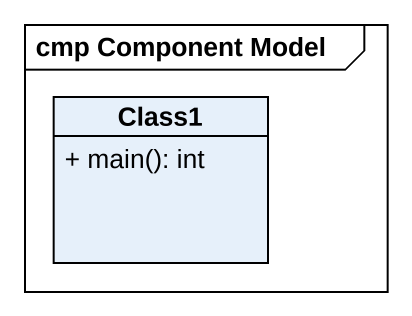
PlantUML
@startuml
mainframe cmp Component Model
hide circle
hide empty members
skinparam classAttributeIconSize 0
class Class1 {
  + main(): int
}
@enduml
